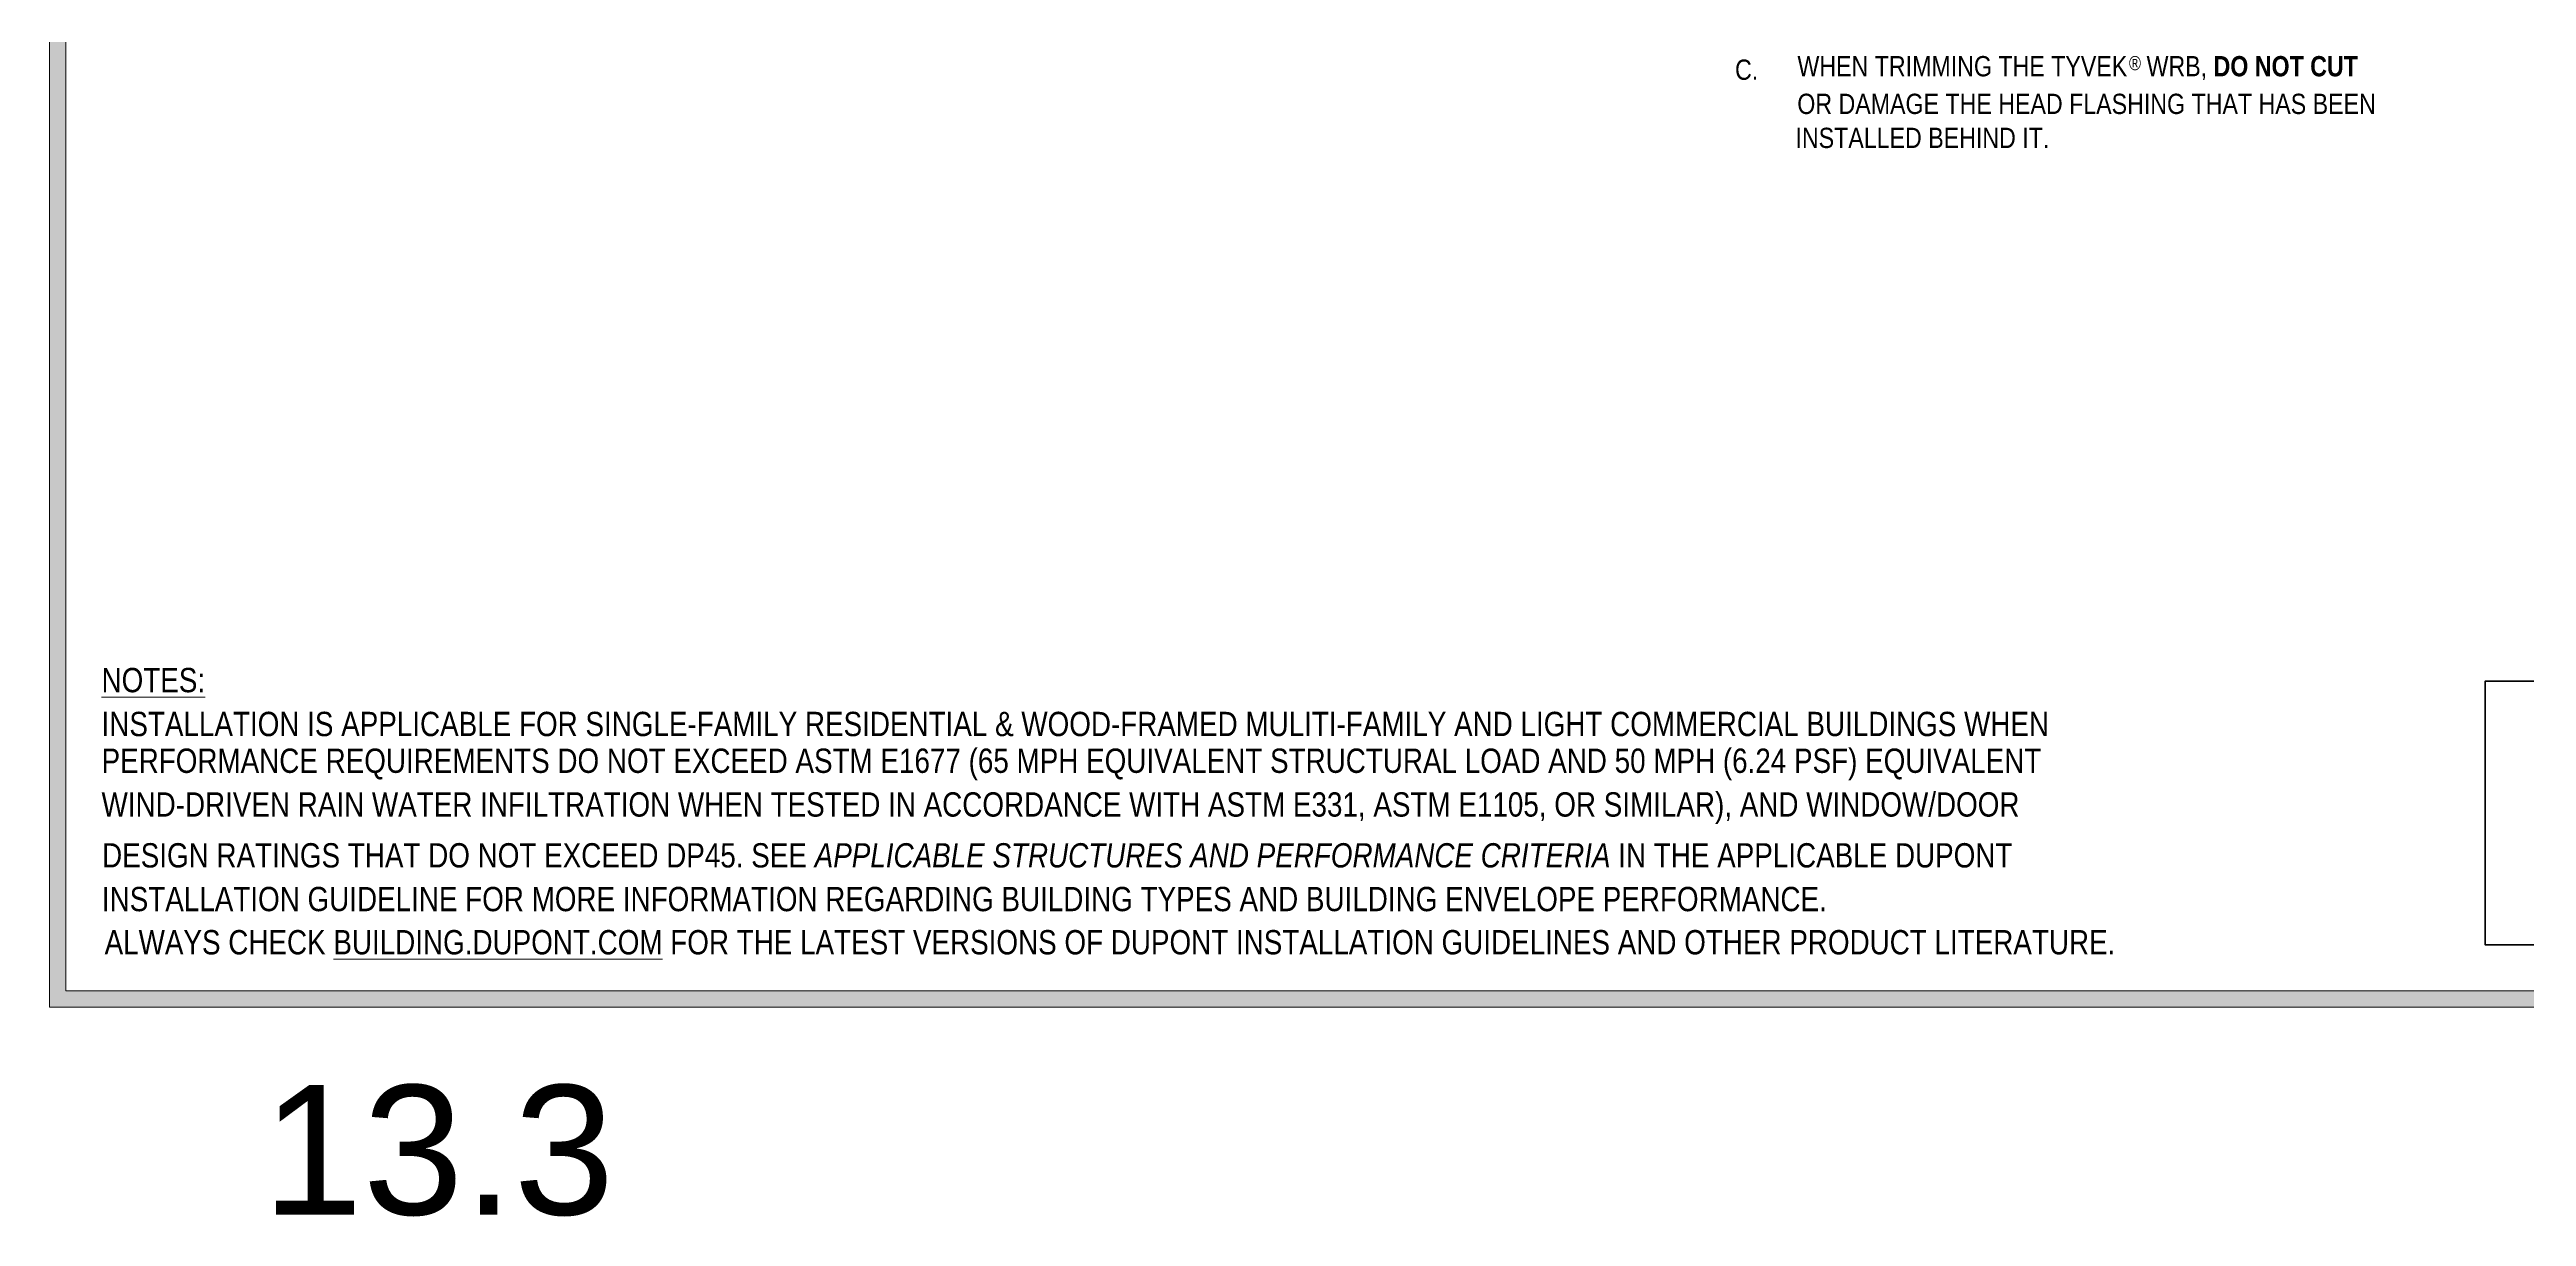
# Model space of a CAD drawing. Extents: x -1279 to 5791, y -3809 to 1769.
# Drawn here: x 2542 to 3919, y -3809 to -3160 of the extents above; entities that cross this region are included whole.
import ezdxf

# ---------------------------------------------------------------- set-up
doc = ezdxf.new("R2010")
doc.units = 0
doc.header["$MEASUREMENT"] = 0
for name, color, linetype, lineweight in [('.ATI-TEXT', 7, 'Continuous', 0), ('0_0', 7, 'Continuous', 0), ('A-DETL-MEDM', 7, 'Continuous', 0), ('G-ANNO-TTLB', 7, 'Continuous', 0)]:
    doc.layers.add(name, color=color, linetype=linetype, lineweight=lineweight)

# ---------------------------------------------------------------- blocks, each defined once
blk = doc.blocks.new('Block_66')
at = {"layer": '.ATI-TEXT', "char_height": 0.2, "attachment_point": 7}
for s, insert in [('\\L\\C18;\\c0;\\FArial Narrow|b0|i0|c1;\\H13.500003;\\W1.000000;NOTES:\\l', (2571.4, -3517.8)), ('\\C18;\\c0;\\FArial Narrow|b0|i0|c1;\\H13.500003;\\W1.000000;INSTALLATION IS APPLICABLE FOR SINGLE-FAMILY RESIDENTIAL & WOOD-FRAMED MULITI-FAMILY AND LIGHT COMMERCIAL BUILDINGS WHEN ', (2571.4, -3542.2)), ('\\C18;\\c0;\\FArial Narrow|b0|i0|c1;\\H13.500003;\\W1.000000;PERFORMANCE REQUIREMENTS DO NOT EXCEED ASTM E1677 (65 MPH EQUIVALENT STRUCTURAL LOAD AND 50 MPH (6.24 PSF) EQUIVALENT', (2571.4, -3566.5)), ('\\C18;\\c0;\\FArial Narrow|b0|i0|c1;\\H13.500003;\\W1.000000;WIND-DRIVEN RAIN WATER INFILTRATION WHEN TESTED IN ACCORDANCE WITH ASTM E331, ASTM E1105, OR SIMILAR), AND WINDOW/DOOR', (2571.4, -3590.8)), ('\\C18;\\c0;\\FArial Narrow|b0|i0|c1;\\H13.500003;\\W1.000000;DESIGN RATINGS THAT DO NOT EXCEED DP45. SEE \\FArial Narrow Italic|b0|i1|c1;APPLICABLE STRUCTURES AND PERFORMANCE CRITERIA \\FArial Narrow|b0|i0|c1;IN THE APPLICABLE DUPONT', (2571.7, -3615.2)), ('\\C18;\\c0;\\FArial Narrow|b0|i0|c1;\\H13.500003;\\W1.000000;INSTALLATION GUIDELINE FOR MORE INFORMATION REGARDING BUILDING TYPES AND BUILDING ENVELOPE PERFORMANCE.  ', (2571.6, -3639.5)), ('\\C18;\\c0;\\FArial Narrow|b0|i0|c1;\\H13.500003;\\W1.000000;ALWAYS CHECK \\L\\C160;\\c16730368;BUILDING.DUPON\\l\\LT\\l\\L.COM\\l\\C18;\\c0; FOR THE LATEST VERSIONS OF DUPONT INSTALLATION GUIDELINES AND OTHER PRODUCT LITERATURE.', (2573.1, -3663.5))]:
    blk.add_mtext(s, dxfattribs=dict(at, insert=insert))

msp = doc.modelspace()

# ---------------------------------------------------------------- hatches: boundary and pattern name
at = {"layer": 'G-ANNO-TTLB', "true_color": 0xff00ff, "transparency": 33554687}
h = msp.add_hatch(color=6, dxfattribs=at)
edge = h.paths.add_edge_path()
edge.add_spline(control_points=[(5472, -3692.6), (5472, -3692.6), (2542.5, -3692.6), (2542.5, -3692.6), (2542.5, -3692.6), (2542.5, -1235.6), (2542.5, -1235.6), (2542.5, -1235.6), (5472, -1235.6), (5472, -1235.6), (5472, -1235.6), (5472, -3692.6), (5472, -3692.6)], knot_values=[0, 0, 0, 0, 1, 1, 1, 2, 2, 2, 3, 3, 3, 4, 4, 4, 4], degree=3, periodic=0)
edge = h.paths.add_edge_path()
edge.add_spline(control_points=[(2551.5, -1244.6), (2551.5, -1244.6), (2551.5, -3683.6), (2551.5, -3683.6), (2551.5, -3683.6), (5463, -3683.6), (5463, -3683.6), (5463, -3683.6), (5463, -1244.6), (5463, -1244.6), (5463, -1244.6), (2551.5, -1244.6), (2551.5, -1244.6)], knot_values=[0, 0, 0, 0, 1, 1, 1, 2, 2, 2, 3, 3, 3, 4, 4, 4, 4], degree=3, periodic=0)
edge.add_line((2551.5, -1244.6), (2551.5, -1244.6))

# ---------------------------------------------------------------- linework, layer by layer
at = {"layer": 'A-DETL-MEDM', "color": 18, "lineweight": 106, "true_color": 0x000000}
msp.add_lwpolyline([(4755.1, -3511.4), (3896.4, -3511.4), (3896.3, -3658), (4755, -3658)], close=True, dxfattribs=at)
at = {"layer": 'G-ANNO-TTLB', "color": 6, "lineweight": 9, "true_color": 0xff00ff}
for p, q in [((2542.5, -1235.6), (2542.5, -3692.6)), ((2551.5, -1244.6), (2551.5, -3683.6)), ((2551.5, -3683.6), (2551.5, -1244.6)), ((2551.5, -3683.6), (5463, -3683.6)), ((5463, -3683.6), (2551.5, -3683.6)), ((2542.5, -3692.6), (5472, -3692.6))]:
    msp.add_line(p, q, dxfattribs=at)
at = {"layer": 'G-ANNO-TTLB'}
for points in [[(5472, -3692.6), (5472, -3692.6), (2542.5, -3692.6), (2542.5, -3692.6), (2542.5, -3692.6), (2542.5, -1235.6), (2542.5, -1235.6), (2542.5, -1235.6), (5472, -1235.6), (5472, -1235.6), (5472, -1235.6), (5472, -3692.6), (5472, -3692.6)], [(2551.5, -1244.6), (2551.5, -1244.6), (2551.5, -3683.6), (2551.5, -3683.6), (2551.5, -3683.6), (5463, -3683.6), (5463, -3683.6), (5463, -3683.6), (5463, -1244.6), (5463, -1244.6), (5463, -1244.6), (2551.5, -1244.6), (2551.5, -1244.6)]]:
    msp.add_open_spline(points, degree=3, knots=[0, 0, 0, 0, 1, 1, 1, 2, 2, 2, 3, 3, 3, 4, 4, 4, 4], dxfattribs=at)

# ---------------------------------------------------------------- block references
at = {"layer": '.ATI-TEXT'}
msp.add_blockref('Block_66', (0, 0), dxfattribs=at)

# ---------------------------------------------------------------- texts
at = {"layer": '.ATI-TEXT', "char_height": 0.2, "attachment_point": 7}
for s, insert in [('\\C18;\\c0;\\FArial Narrow|b0|i0|c1;\\H11.253398;\\W1.000000;C.', (3479.4, -3177.4)), ('\\C18;\\c0;\\FArial Narrow|b0|i0|c1;\\H11.253398;\\W1.000000;WHEN TRIMMING THE TYVEK   WRB, \\FArial Narrow Bold|b1|i0|c1;\\H11.253625;DO NOT CUT', (3514.1, -3177.4)), ('\\C18;\\c0;\\FArial Narrow|b0|i0|c1;\\H7.874999;\\W1.000000;®', (3698.4, -3172)), ('\\C18;\\c0;\\FArial Narrow|b0|i0|c1;\\H11.253625;\\W1.000000;OR DAMAGE THE HEAD FLASHING THAT HAS BEEN', (3514, -3196.4)), ('\\C18;\\c0;\\FArial Narrow|b0|i0|c1;\\H11.253625;\\W1.000000;INSTALLED BEHIND IT.', (3513, -3215.3))]:
    msp.add_mtext(s, dxfattribs=dict(at, insert=insert))
at = {"layer": '0_0', "insert": (2660.7, -3809), "char_height": 0.2, "attachment_point": 7}
msp.add_mtext('\\C18;\\c0;\\FArial|b0|i0|c1;\\H72.000006;\\W1.000000;13.3', dxfattribs=at)

doc.saveas('drawing.dxf')
